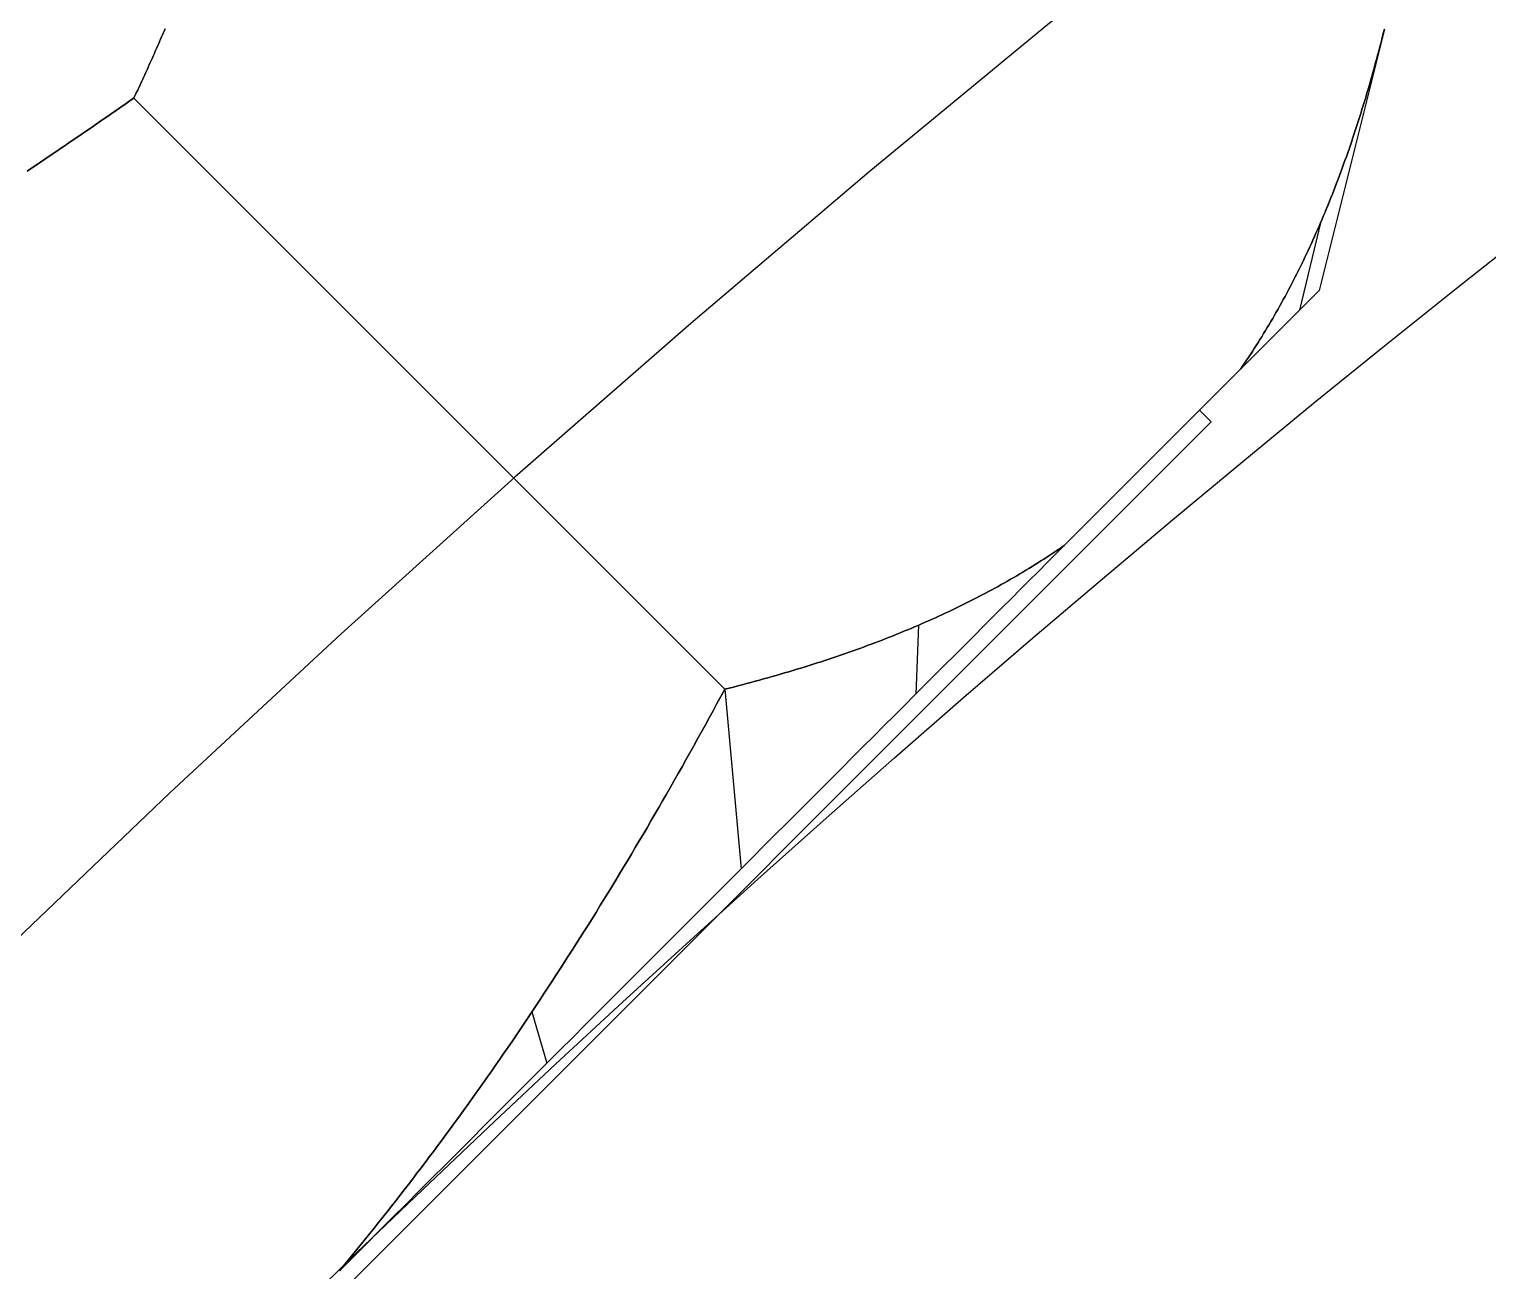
# Model space of a CAD drawing. Extents: x -59 to 146, y -79 to 32.
# Drawn here: x -20.841 to -18.053, y 20.922 to 23.294 of the extents above; entities that cross this region are included whole.
import ezdxf

# ---------------------------------------------------------------- set-up
doc = ezdxf.new("R2010")
doc.units = 0
doc.linetypes.add('DASHED', pattern=[19.05, 12.7, -6.35])
doc.layers.get('0').update_dxf_attribs({"linetype": 'CONTINUOUS'})

msp = doc.modelspace()

# ---------------------------------------------------------------- linework, layer by layer
at = {"color": 7, "linetype": 'CONTINUOUS'}
for p, q in [((-18.251, 23.294), (-18.3757, 22.7949)), ((-19.5117, 22.0333, 3.0882), (-20.6409, 23.1624, 3.0882)), ((-18.373, 22.9243, 0.6023), (-18.4135, 22.7572, 0.5749)), ((-18.582, 22.5439), (-18.6044, 22.5663)), ((-22.5439, 18.582), (-18.582, 22.5439)), ((-19.1413, 22.1556, -2.4847), (-19.1467, 22.024, -2.3717)), ((-19.5117, 22.0333, -3.0882), (-19.4805, 21.6901, -2.7062)), ((-19.8802, 21.4169, 3.0882), (-19.852, 21.3187, 2.9477))]:
    msp.add_line(p, q, dxfattribs=at)
at = {"color": 7, "linetype": 'CONTINUOUS', "extrusion": (0.612372, 0.612372, 0.5)}
for p, q in [((-19.5117, 22.0333, 3.0882), (-20.6409, 23.1624, 3.0882)), ((-18.5256, 22.645, 1.1313), (-18.8627, 22.3079, 1.957))]:
    msp.add_line(p, q, dxfattribs=at)
at = {"color": 7, "linetype": 'CONTINUOUS', "extrusion": (0.612372, 0.612372, -0.5)}
for p, q in [((-19.5117, 22.0333, -3.0882), (-20.6409, 23.1624, -3.0882)), ((-18.8627, 22.3079, -1.957), (-18.5256, 22.645, -1.1313))]:
    msp.add_line(p, q, dxfattribs=at)
at = {"color": 7, "linetype": 'CONTINUOUS', "extrusion": (1.51e-14, 1.48e-14, -1)}
msp.add_line((-19.5117, 22.0333, -3.0882), (-20.6409, 23.1624, -3.0882), dxfattribs=at)
at = {"color": 7, "linetype": 'CONTINUOUS', "extrusion": (0.707107, -0.707107, 0)}
for p, q in [((-18.8627, 22.3079, -1.957), (-18.5256, 22.645, -1.1313)), ((-18.5256, 22.645, 1.1313), (-18.8627, 22.3079, 1.957))]:
    msp.add_line(p, q, dxfattribs=at)
at = {"color": 7}
for points in [[(-20.6409, 23.1624, 3.0882), (-20.6396, 23.1652, 3.0832), (-20.6382, 23.168, 3.0781), (-20.6369, 23.1708, 3.073), (-20.6356, 23.1736, 3.068), (-20.6343, 23.1764, 3.063), (-20.633, 23.1792, 3.0579), (-20.6317, 23.182, 3.0529), (-20.6304, 23.1848, 3.0479), (-20.6291, 23.1876, 3.0429), (-20.6278, 23.1904, 3.0379), (-20.6265, 23.1932, 3.033), (-20.6252, 23.1959, 3.028), (-20.6239, 23.1987, 3.0231), (-20.6227, 23.2015, 3.0181), (-20.6214, 23.2042, 3.0132), (-20.6201, 23.207, 3.0083), (-20.6189, 23.2097, 3.0034), (-20.6176, 23.2125, 2.9985), (-20.6164, 23.2152, 2.9936), (-20.6152, 23.2179, 2.9887), (-20.6139, 23.2207, 2.9839), (-20.6127, 23.2234, 2.979), (-20.6115, 23.2261, 2.9742), (-20.6102, 23.2288, 2.9694), (-20.609, 23.2315, 2.9646), (-20.6078, 23.2342, 2.9598), (-20.6066, 23.2369, 2.955), (-20.6054, 23.2396, 2.9502), (-20.6042, 23.2423, 2.9455), (-20.603, 23.245, 2.9407), (-20.6018, 23.2477, 2.9359), (-20.6006, 23.2505, 2.9311), (-20.5994, 23.2532, 2.9263), (-20.5982, 23.2559, 2.9215), (-20.597, 23.2586, 2.9166), (-20.5958, 23.2614, 2.9118), (-20.5946, 23.2641, 2.907), (-20.5934, 23.2669, 2.9021), (-20.5922, 23.2696, 2.8973), (-20.591, 23.2724, 2.8925), (-20.5898, 23.2751, 2.8876), (-20.5886, 23.2779, 2.8827), (-20.5874, 23.2807, 2.8779), (-20.5862, 23.2835, 2.873), (-20.585, 23.2862, 2.8681), (-20.5838, 23.289, 2.8632), (-20.5826, 23.2918, 2.8584), (-20.5814, 23.2946, 2.8535)], [(-20.5814, 23.2946, -2.8535), (-20.5826, 23.2918, -2.8584), (-20.5838, 23.289, -2.8632), (-20.585, 23.2862, -2.8681), (-20.5862, 23.2835, -2.873), (-20.5874, 23.2807, -2.8779), (-20.5886, 23.2779, -2.8827), (-20.5898, 23.2751, -2.8876), (-20.591, 23.2724, -2.8925), (-20.5922, 23.2696, -2.8973), (-20.5934, 23.2669, -2.9021), (-20.5946, 23.2641, -2.907), (-20.5958, 23.2614, -2.9118), (-20.597, 23.2586, -2.9166), (-20.5982, 23.2559, -2.9215), (-20.5994, 23.2532, -2.9263), (-20.6006, 23.2505, -2.9311), (-20.6018, 23.2477, -2.9359), (-20.603, 23.245, -2.9407), (-20.6042, 23.2423, -2.9455), (-20.6054, 23.2396, -2.9502), (-20.6066, 23.2369, -2.955), (-20.6078, 23.2342, -2.9598), (-20.609, 23.2315, -2.9646), (-20.6102, 23.2288, -2.9694), (-20.6115, 23.2261, -2.9742), (-20.6127, 23.2234, -2.979), (-20.6139, 23.2207, -2.9839), (-20.6152, 23.2179, -2.9887), (-20.6164, 23.2152, -2.9936), (-20.6176, 23.2125, -2.9985), (-20.6189, 23.2097, -3.0034), (-20.6201, 23.207, -3.0083), (-20.6214, 23.2042, -3.0132), (-20.6227, 23.2015, -3.0181), (-20.6239, 23.1987, -3.0231), (-20.6252, 23.1959, -3.028), (-20.6265, 23.1932, -3.033), (-20.6278, 23.1904, -3.0379), (-20.6291, 23.1876, -3.0429), (-20.6304, 23.1848, -3.0479), (-20.6317, 23.182, -3.0529), (-20.633, 23.1792, -3.0579), (-20.6343, 23.1764, -3.063), (-20.6356, 23.1736, -3.068), (-20.6369, 23.1708, -3.073), (-20.6382, 23.168, -3.0781), (-20.6396, 23.1652, -3.0832), (-20.6409, 23.1624, -3.0882)], [(-18.251, 23.294, 0), (-18.2531, 23.2856, 0.0129), (-18.2552, 23.2772, 0.0258), (-18.2574, 23.2688, 0.0387), (-18.2595, 23.2605, 0.0515), (-18.2617, 23.2523, 0.0643), (-18.2639, 23.244, 0.0771), (-18.2661, 23.2358, 0.0898), (-18.2683, 23.2277, 0.1025), (-18.2706, 23.2196, 0.1152), (-18.2728, 23.2115, 0.1279), (-18.2751, 23.2035, 0.1405), (-18.2774, 23.1955, 0.1531), (-18.2797, 23.1875, 0.1656), (-18.282, 23.1796, 0.1782), (-18.2843, 23.1717, 0.1907), (-18.2867, 23.1638, 0.2032), (-18.289, 23.156, 0.2156), (-18.2914, 23.1483, 0.2281), (-18.2938, 23.1405, 0.2405), (-18.2962, 23.1328, 0.2528), (-18.2986, 23.1252, 0.2652), (-18.3011, 23.1175, 0.2775), (-18.3035, 23.1099, 0.2898), (-18.306, 23.1024, 0.3021), (-18.3085, 23.0949, 0.3144), (-18.311, 23.0874, 0.3266), (-18.3135, 23.0799, 0.3388), (-18.316, 23.0725, 0.351), (-18.3186, 23.0651, 0.3632), (-18.3211, 23.0578, 0.3753), (-18.3237, 23.0505, 0.3874), (-18.3263, 23.0432, 0.3995), (-18.3289, 23.0359, 0.4116), (-18.3316, 23.0287, 0.4236), (-18.3342, 23.0215, 0.4357), (-18.3369, 23.0144, 0.4477), (-18.3395, 23.0073, 0.4597), (-18.3422, 23.0002, 0.4717), (-18.3449, 22.9931, 0.4836), (-18.3477, 22.9861, 0.4955), (-18.3504, 22.9791, 0.5075), (-18.3532, 22.9722, 0.5194), (-18.356, 22.9653, 0.5312), (-18.3587, 22.9584, 0.5431), (-18.3616, 22.9515, 0.5549), (-18.3644, 22.9447, 0.5668), (-18.3672, 22.9379, 0.5786), (-18.3701, 22.9311, 0.5904), (-18.373, 22.9244, 0.6021), (-18.3759, 22.9177, 0.6139), (-18.3788, 22.911, 0.6256), (-18.3817, 22.9044, 0.6374), (-18.3847, 22.8978, 0.6491), (-18.3876, 22.8912, 0.6608), (-18.3906, 22.8846, 0.6725), (-18.3936, 22.8781, 0.6841), (-18.3967, 22.8716, 0.6958), (-18.3997, 22.8651, 0.7074), (-18.4028, 22.8587, 0.7191), (-18.4058, 22.8523, 0.7307), (-18.4089, 22.8459, 0.7423), (-18.412, 22.8396, 0.7539), (-18.4152, 22.8332, 0.7655), (-18.4183, 22.8269, 0.777), (-18.4215, 22.8207, 0.7886), (-18.4247, 22.8144, 0.8001), (-18.4279, 22.8082, 0.8117), (-18.4311, 22.802, 0.8232), (-18.4343, 22.7959, 0.8347), (-18.4376, 22.7898, 0.8462), (-18.4409, 22.7837, 0.8577), (-18.4442, 22.7776, 0.8692), (-18.4475, 22.7715, 0.8806), (-18.4508, 22.7655, 0.8921), (-18.4542, 22.7595, 0.9036), (-18.4576, 22.7535, 0.915), (-18.461, 22.7476, 0.9264), (-18.4644, 22.7417, 0.9379), (-18.4678, 22.7358, 0.9493), (-18.4713, 22.7299, 0.9607), (-18.4748, 22.7241, 0.9721), (-18.4783, 22.7183, 0.9835), (-18.4818, 22.7125, 0.9949), (-18.4853, 22.7067, 1.0063), (-18.4889, 22.701, 1.0177), (-18.4925, 22.6953, 1.0291), (-18.4961, 22.6896, 1.0405), (-18.4997, 22.6839, 1.0518), (-18.5033, 22.6783, 1.0632), (-18.507, 22.6727, 1.0745), (-18.5107, 22.6671, 1.0859), (-18.5144, 22.6615, 1.0973), (-18.5181, 22.656, 1.1086), (-18.5219, 22.6505, 1.1199), (-18.5256, 22.645, 1.1313)], [(-18.5256, 22.645, -1.1313), (-18.5219, 22.6505, -1.1199), (-18.5181, 22.656, -1.1086), (-18.5144, 22.6615, -1.0973), (-18.5107, 22.6671, -1.0859), (-18.507, 22.6727, -1.0745), (-18.5033, 22.6783, -1.0632), (-18.4997, 22.6839, -1.0518), (-18.4961, 22.6896, -1.0405), (-18.4925, 22.6953, -1.0291), (-18.4889, 22.701, -1.0177), (-18.4853, 22.7067, -1.0063), (-18.4818, 22.7125, -0.9949), (-18.4783, 22.7183, -0.9835), (-18.4748, 22.7241, -0.9721), (-18.4713, 22.7299, -0.9607), (-18.4678, 22.7358, -0.9493), (-18.4644, 22.7417, -0.9379), (-18.461, 22.7476, -0.9264), (-18.4576, 22.7535, -0.915), (-18.4542, 22.7595, -0.9036), (-18.4508, 22.7655, -0.8921), (-18.4475, 22.7715, -0.8806), (-18.4442, 22.7776, -0.8692), (-18.4409, 22.7837, -0.8577), (-18.4376, 22.7898, -0.8462), (-18.4343, 22.7959, -0.8347), (-18.4311, 22.802, -0.8232), (-18.4279, 22.8082, -0.8117), (-18.4247, 22.8144, -0.8001), (-18.4215, 22.8207, -0.7886), (-18.4183, 22.8269, -0.777), (-18.4152, 22.8332, -0.7655), (-18.412, 22.8396, -0.7539), (-18.4089, 22.8459, -0.7423), (-18.4058, 22.8523, -0.7307), (-18.4028, 22.8587, -0.7191), (-18.3997, 22.8651, -0.7074), (-18.3967, 22.8716, -0.6958), (-18.3936, 22.8781, -0.6841), (-18.3906, 22.8846, -0.6725), (-18.3876, 22.8912, -0.6608), (-18.3847, 22.8978, -0.6491), (-18.3817, 22.9044, -0.6374), (-18.3788, 22.911, -0.6256), (-18.3759, 22.9177, -0.6139), (-18.373, 22.9244, -0.6021), (-18.3701, 22.9311, -0.5904), (-18.3672, 22.9379, -0.5786), (-18.3644, 22.9447, -0.5668), (-18.3616, 22.9515, -0.5549), (-18.3587, 22.9584, -0.5431), (-18.356, 22.9653, -0.5312), (-18.3532, 22.9722, -0.5194), (-18.3504, 22.9791, -0.5075), (-18.3477, 22.9861, -0.4955), (-18.3449, 22.9931, -0.4836), (-18.3422, 23.0002, -0.4717), (-18.3395, 23.0073, -0.4597), (-18.3369, 23.0144, -0.4477), (-18.3342, 23.0215, -0.4357), (-18.3316, 23.0287, -0.4236), (-18.3289, 23.0359, -0.4116), (-18.3263, 23.0432, -0.3995), (-18.3237, 23.0505, -0.3874), (-18.3211, 23.0578, -0.3753), (-18.3186, 23.0651, -0.3632), (-18.316, 23.0725, -0.351), (-18.3135, 23.0799, -0.3388), (-18.311, 23.0874, -0.3266), (-18.3085, 23.0949, -0.3144), (-18.306, 23.1024, -0.3021), (-18.3035, 23.1099, -0.2898), (-18.3011, 23.1175, -0.2775), (-18.2986, 23.1252, -0.2652), (-18.2962, 23.1328, -0.2528), (-18.2938, 23.1405, -0.2405), (-18.2914, 23.1483, -0.2281), (-18.289, 23.156, -0.2156), (-18.2867, 23.1638, -0.2032), (-18.2843, 23.1717, -0.1907), (-18.282, 23.1796, -0.1782), (-18.2797, 23.1875, -0.1656), (-18.2774, 23.1955, -0.1531), (-18.2751, 23.2035, -0.1405), (-18.2728, 23.2115, -0.1279), (-18.2706, 23.2196, -0.1152), (-18.2683, 23.2277, -0.1025), (-18.2661, 23.2358, -0.0898), (-18.2639, 23.244, -0.0771), (-18.2617, 23.2523, -0.0643), (-18.2595, 23.2605, -0.0515), (-18.2574, 23.2688, -0.0387), (-18.2552, 23.2772, -0.0258), (-18.2531, 23.2856, -0.0129), (-18.251, 23.294, 0)], [(-20.6409, 23.1624, -3.0882), (-20.6458, 23.159, -3.0882), (-20.6506, 23.1556, -3.0882), (-20.6555, 23.1522, -3.0882), (-20.6604, 23.1489, -3.0882), (-20.6652, 23.1455, -3.0882), (-20.6701, 23.1421, -3.0882), (-20.6749, 23.1388, -3.0882), (-20.6797, 23.1354, -3.0882), (-20.6846, 23.1321, -3.0882), (-20.6894, 23.1288, -3.0882), (-20.6942, 23.1255, -3.0882), (-20.699, 23.1222, -3.0882), (-20.7038, 23.1189, -3.0882), (-20.7085, 23.1156, -3.0882), (-20.7133, 23.1123, -3.0882), (-20.7181, 23.109, -3.0882), (-20.7228, 23.1058, -3.0882), (-20.7276, 23.1025, -3.0882), (-20.7323, 23.0993, -3.0882), (-20.737, 23.0961, -3.0882), (-20.7417, 23.0928, -3.0882), (-20.7464, 23.0896, -3.0882), (-20.7511, 23.0864, -3.0882), (-20.7558, 23.0833, -3.0882), (-20.7605, 23.0801, -3.0882), (-20.7651, 23.0769, -3.0882), (-20.7698, 23.0738, -3.0882), (-20.7744, 23.0706, -3.0882), (-20.7791, 23.0675, -3.0882), (-20.7837, 23.0643, -3.0882), (-20.7884, 23.0611, -3.0882), (-20.7931, 23.058, -3.0882), (-20.7978, 23.0548, -3.0882), (-20.8025, 23.0517, -3.0882), (-20.8072, 23.0485, -3.0882), (-20.8119, 23.0453, -3.0882), (-20.8166, 23.0421, -3.0882), (-20.8213, 23.039, -3.0882), (-20.826, 23.0358, -3.0882), (-20.8308, 23.0326, -3.0882), (-20.8355, 23.0294, -3.0882), (-20.8403, 23.0262, -3.0882), (-20.845, 23.023, -3.0882)], [(-20.845, 23.023, 3.0882), (-20.8403, 23.0262, 3.0882), (-20.8355, 23.0294, 3.0882), (-20.8308, 23.0326, 3.0882), (-20.826, 23.0358, 3.0882), (-20.8213, 23.039, 3.0882), (-20.8166, 23.0421, 3.0882), (-20.8119, 23.0453, 3.0882), (-20.8072, 23.0485, 3.0882), (-20.8025, 23.0517, 3.0882), (-20.7978, 23.0548, 3.0882), (-20.7931, 23.058, 3.0882), (-20.7884, 23.0611, 3.0882), (-20.7837, 23.0643, 3.0882), (-20.7791, 23.0675, 3.0882), (-20.7744, 23.0706, 3.0882), (-20.7698, 23.0738, 3.0882), (-20.7651, 23.0769, 3.0882), (-20.7605, 23.0801, 3.0882), (-20.7558, 23.0833, 3.0882), (-20.7511, 23.0864, 3.0882), (-20.7464, 23.0896, 3.0882), (-20.7417, 23.0928, 3.0882), (-20.737, 23.0961, 3.0882), (-20.7323, 23.0993, 3.0882), (-20.7276, 23.1025, 3.0882), (-20.7228, 23.1058, 3.0882), (-20.7181, 23.109, 3.0882), (-20.7133, 23.1123, 3.0882), (-20.7085, 23.1156, 3.0882), (-20.7038, 23.1189, 3.0882), (-20.699, 23.1222, 3.0882), (-20.6942, 23.1255, 3.0882), (-20.6894, 23.1288, 3.0882), (-20.6846, 23.1321, 3.0882), (-20.6797, 23.1354, 3.0882), (-20.6749, 23.1388, 3.0882), (-20.6701, 23.1421, 3.0882), (-20.6652, 23.1455, 3.0882), (-20.6604, 23.1489, 3.0882), (-20.6555, 23.1522, 3.0882), (-20.6506, 23.1556, 3.0882), (-20.6458, 23.159, 3.0882), (-20.6409, 23.1624, 3.0882)], [(-18.8627, 22.3079, 1.9569), (-18.8682, 22.3042, 1.9683), (-18.8737, 22.3004, 1.9796), (-18.8792, 22.2967, 1.991), (-18.8848, 22.293, 2.0023), (-18.8904, 22.2893, 2.0137), (-18.896, 22.2856, 2.0251), (-18.9016, 22.282, 2.0364), (-18.9073, 22.2784, 2.0478), (-18.913, 22.2748, 2.0592), (-18.9187, 22.2712, 2.0705), (-18.9244, 22.2676, 2.0819), (-18.9302, 22.2641, 2.0933), (-18.936, 22.2606, 2.1047), (-18.9418, 22.2571, 2.1161), (-18.9476, 22.2536, 2.1275), (-18.9535, 22.2501, 2.1389), (-18.9594, 22.2467, 2.1504), (-18.9653, 22.2433, 2.1618), (-18.9712, 22.2399, 2.1732), (-18.9772, 22.2365, 2.1847), (-18.9832, 22.2331, 2.1961), (-18.9892, 22.2298, 2.2076), (-18.9953, 22.2265, 2.2191), (-19.0014, 22.2232, 2.2306), (-19.0075, 22.2199, 2.242), (-19.0136, 22.2166, 2.2536), (-19.0197, 22.2134, 2.2651), (-19.0259, 22.2102, 2.2766), (-19.0321, 22.207, 2.2881), (-19.0384, 22.2038, 2.2997), (-19.0446, 22.2006, 2.3112), (-19.0509, 22.1975, 2.3228), (-19.0573, 22.1943, 2.3344), (-19.0636, 22.1912, 2.346), (-19.07, 22.1881, 2.3575), (-19.0764, 22.1851, 2.3692), (-19.0828, 22.182, 2.3808), (-19.0893, 22.179, 2.3924), (-19.0958, 22.1759, 2.4041), (-19.1023, 22.1729, 2.4158), (-19.1089, 22.1699, 2.4274), (-19.1155, 22.167, 2.4392), (-19.1221, 22.164, 2.4509), (-19.1287, 22.1611, 2.4626), (-19.1354, 22.1582, 2.4743), (-19.1421, 22.1553, 2.4861), (-19.1488, 22.1524, 2.4979), (-19.1556, 22.1495, 2.5097), (-19.1624, 22.1467, 2.5215), (-19.1692, 22.1439, 2.5333), (-19.1761, 22.141, 2.5451), (-19.183, 22.1383, 2.557), (-19.1899, 22.1355, 2.5689), (-19.1968, 22.1327, 2.5808), (-19.2038, 22.13, 2.5927), (-19.2108, 22.1272, 2.6046), (-19.2179, 22.1245, 2.6166), (-19.225, 22.1218, 2.6286), (-19.2321, 22.1192, 2.6406), (-19.2392, 22.1165, 2.6526), (-19.2464, 22.1139, 2.6646), (-19.2536, 22.1112, 2.6766), (-19.2609, 22.1086, 2.6887), (-19.2682, 22.106, 2.7008), (-19.2755, 22.1034, 2.7129), (-19.2828, 22.1009, 2.7251), (-19.2902, 22.0983, 2.7372), (-19.2976, 22.0958, 2.7494), (-19.3051, 22.0933, 2.7616), (-19.3126, 22.0908, 2.7739), (-19.3201, 22.0883, 2.7861), (-19.3276, 22.0858, 2.7984), (-19.3352, 22.0834, 2.8107), (-19.3429, 22.0809, 2.823), (-19.3505, 22.0785, 2.8354), (-19.3582, 22.0761, 2.8478), (-19.366, 22.0737, 2.8602), (-19.3737, 22.0713, 2.8726), (-19.3815, 22.069, 2.8851), (-19.3894, 22.0666, 2.8975), (-19.3973, 22.0643, 2.9101), (-19.4052, 22.062, 2.9226), (-19.4132, 22.0597, 2.9352), (-19.4212, 22.0574, 2.9478), (-19.4292, 22.0551, 2.9604), (-19.4373, 22.0529, 2.973), (-19.4454, 22.0506, 2.9857), (-19.4535, 22.0484, 2.9984), (-19.4617, 22.0462, 3.0112), (-19.47, 22.044, 3.0239), (-19.4782, 22.0418, 3.0367), (-19.4865, 22.0397, 3.0495), (-19.4949, 22.0375, 3.0624), (-19.5033, 22.0354, 3.0753), (-19.5117, 22.0333, 3.0882)], [(-19.5117, 22.0333, -3.0882), (-19.5033, 22.0354, -3.0753), (-19.4949, 22.0375, -3.0624), (-19.4865, 22.0397, -3.0495), (-19.4782, 22.0418, -3.0367), (-19.47, 22.044, -3.0239), (-19.4617, 22.0462, -3.0112), (-19.4535, 22.0484, -2.9984), (-19.4454, 22.0506, -2.9857), (-19.4373, 22.0529, -2.973), (-19.4292, 22.0551, -2.9604), (-19.4212, 22.0574, -2.9478), (-19.4132, 22.0597, -2.9352), (-19.4052, 22.062, -2.9226), (-19.3973, 22.0643, -2.9101), (-19.3894, 22.0666, -2.8975), (-19.3815, 22.069, -2.8851), (-19.3737, 22.0713, -2.8726), (-19.366, 22.0737, -2.8602), (-19.3582, 22.0761, -2.8478), (-19.3505, 22.0785, -2.8354), (-19.3429, 22.0809, -2.823), (-19.3352, 22.0834, -2.8107), (-19.3276, 22.0858, -2.7984), (-19.3201, 22.0883, -2.7861), (-19.3126, 22.0908, -2.7739), (-19.3051, 22.0933, -2.7616), (-19.2976, 22.0958, -2.7494), (-19.2902, 22.0983, -2.7372), (-19.2828, 22.1009, -2.7251), (-19.2755, 22.1034, -2.7129), (-19.2682, 22.106, -2.7008), (-19.2609, 22.1086, -2.6887), (-19.2536, 22.1112, -2.6766), (-19.2464, 22.1139, -2.6646), (-19.2392, 22.1165, -2.6526), (-19.2321, 22.1192, -2.6406), (-19.225, 22.1218, -2.6286), (-19.2179, 22.1245, -2.6166), (-19.2108, 22.1272, -2.6046), (-19.2038, 22.13, -2.5927), (-19.1968, 22.1327, -2.5808), (-19.1899, 22.1355, -2.5689), (-19.183, 22.1383, -2.557), (-19.1761, 22.141, -2.5451), (-19.1692, 22.1439, -2.5333), (-19.1624, 22.1467, -2.5215), (-19.1556, 22.1495, -2.5097), (-19.1488, 22.1524, -2.4979), (-19.1421, 22.1553, -2.4861), (-19.1354, 22.1582, -2.4743), (-19.1287, 22.1611, -2.4626), (-19.1221, 22.164, -2.4509), (-19.1155, 22.167, -2.4392), (-19.1089, 22.1699, -2.4274), (-19.1023, 22.1729, -2.4158), (-19.0958, 22.1759, -2.4041), (-19.0893, 22.179, -2.3924), (-19.0828, 22.182, -2.3808), (-19.0764, 22.1851, -2.3692), (-19.07, 22.1881, -2.3575), (-19.0636, 22.1912, -2.346), (-19.0573, 22.1943, -2.3344), (-19.0509, 22.1975, -2.3228), (-19.0446, 22.2006, -2.3112), (-19.0384, 22.2038, -2.2997), (-19.0321, 22.207, -2.2881), (-19.0259, 22.2102, -2.2766), (-19.0197, 22.2134, -2.2651), (-19.0136, 22.2166, -2.2536), (-19.0075, 22.2199, -2.242), (-19.0014, 22.2232, -2.2306), (-18.9953, 22.2265, -2.2191), (-18.9892, 22.2298, -2.2076), (-18.9832, 22.2331, -2.1961), (-18.9772, 22.2365, -2.1847), (-18.9712, 22.2399, -2.1732), (-18.9653, 22.2433, -2.1618), (-18.9594, 22.2467, -2.1504), (-18.9535, 22.2501, -2.1389), (-18.9476, 22.2536, -2.1275), (-18.9418, 22.2571, -2.1161), (-18.936, 22.2606, -2.1047), (-18.9302, 22.2641, -2.0933), (-18.9244, 22.2676, -2.0819), (-18.9187, 22.2712, -2.0705), (-18.913, 22.2748, -2.0592), (-18.9073, 22.2784, -2.0478), (-18.9016, 22.282, -2.0364), (-18.896, 22.2856, -2.0251), (-18.8904, 22.2893, -2.0137), (-18.8848, 22.293, -2.0023), (-18.8792, 22.2967, -1.991), (-18.8737, 22.3004, -1.9796), (-18.8682, 22.3042, -1.9683), (-18.8627, 22.3079, -1.9569)], [(-20.2482, 20.9224, -3.0882), (-20.2398, 20.9325, -3.0882), (-20.2315, 20.9427, -3.0882), (-20.2231, 20.9528, -3.0882), (-20.2148, 20.963, -3.0882), (-20.2064, 20.9732, -3.0882), (-20.1981, 20.9835, -3.0882), (-20.1898, 20.9938, -3.0882), (-20.1816, 21.0041, -3.0882), (-20.1733, 21.0144, -3.0882), (-20.1651, 21.0248, -3.0882), (-20.1569, 21.0351, -3.0882), (-20.1487, 21.0456, -3.0882), (-20.1405, 21.056, -3.0882), (-20.1324, 21.0665, -3.0882), (-20.1243, 21.077, -3.0882), (-20.1161, 21.0875, -3.0882), (-20.108, 21.098, -3.0882), (-20.1, 21.1086, -3.0882), (-20.0919, 21.1192, -3.0882), (-20.0838, 21.1299, -3.0882), (-20.0758, 21.1405, -3.0882), (-20.0678, 21.1512, -3.0882), (-20.0598, 21.162, -3.0882), (-20.0518, 21.1727, -3.0882), (-20.0438, 21.1835, -3.0882), (-20.0359, 21.1944, -3.0882), (-20.0279, 21.2052, -3.0882), (-20.02, 21.2161, -3.0882), (-20.0121, 21.227, -3.0882), (-20.0042, 21.238, -3.0882), (-19.9963, 21.249, -3.0882), (-19.9884, 21.26, -3.0882), (-19.9806, 21.271, -3.0882), (-19.9727, 21.2821, -3.0882), (-19.9649, 21.2932, -3.0882), (-19.9571, 21.3044, -3.0882), (-19.9493, 21.3156, -3.0882), (-19.9415, 21.3268, -3.0882), (-19.9337, 21.338, -3.0882), (-19.9259, 21.3493, -3.0882), (-19.9182, 21.3606, -3.0882), (-19.9104, 21.372, -3.0882), (-19.9027, 21.3834, -3.0882), (-19.895, 21.3948, -3.0882), (-19.8873, 21.4063, -3.0882), (-19.8796, 21.4178, -3.0882), (-19.8719, 21.4294, -3.0882), (-19.8642, 21.4409, -3.0882), (-19.8565, 21.4525, -3.0882), (-19.8489, 21.4642, -3.0882), (-19.8412, 21.4759, -3.0882), (-19.8336, 21.4876, -3.0882), (-19.826, 21.4994, -3.0882), (-19.8184, 21.5112, -3.0882), (-19.8107, 21.5231, -3.0882), (-19.8031, 21.5349, -3.0882), (-19.7956, 21.5469, -3.0882), (-19.788, 21.5588, -3.0882), (-19.7804, 21.5709, -3.0882), (-19.7728, 21.5829, -3.0882), (-19.7653, 21.595, -3.0882), (-19.7577, 21.6071, -3.0882), (-19.7502, 21.6193, -3.0882), (-19.7426, 21.6315, -3.0882), (-19.7351, 21.6438, -3.0882), (-19.7276, 21.6561, -3.0882), (-19.7201, 21.6684, -3.0882), (-19.7126, 21.6808, -3.0882), (-19.7051, 21.6933, -3.0882), (-19.6976, 21.7058, -3.0882), (-19.6901, 21.7183, -3.0882), (-19.6826, 21.7309, -3.0882), (-19.6751, 21.7435, -3.0882), (-19.6677, 21.7561, -3.0882), (-19.6602, 21.7688, -3.0882), (-19.6527, 21.7816, -3.0882), (-19.6453, 21.7944, -3.0882), (-19.6378, 21.8072, -3.0882), (-19.6304, 21.8201, -3.0882), (-19.6229, 21.8331, -3.0882), (-19.6155, 21.8461, -3.0882), (-19.6081, 21.8591, -3.0882), (-19.6006, 21.8722, -3.0882), (-19.5932, 21.8853, -3.0882), (-19.5858, 21.8985, -3.0882), (-19.5784, 21.9118, -3.0882), (-19.571, 21.9251, -3.0882), (-19.5635, 21.9384, -3.0882), (-19.5561, 21.9518, -3.0882), (-19.5487, 21.9652, -3.0882), (-19.5413, 21.9787, -3.0882), (-19.5339, 21.9923, -3.0882), (-19.5265, 22.0059, -3.0882), (-19.5191, 22.0195, -3.0882), (-19.5117, 22.0333, -3.0882)], [(-19.5117, 22.0333, 3.0882), (-19.5191, 22.0195, 3.0882), (-19.5265, 22.0059, 3.0882), (-19.5339, 21.9923, 3.0882), (-19.5413, 21.9787, 3.0882), (-19.5487, 21.9652, 3.0882), (-19.5561, 21.9518, 3.0882), (-19.5635, 21.9384, 3.0882), (-19.571, 21.9251, 3.0882), (-19.5784, 21.9118, 3.0882), (-19.5858, 21.8985, 3.0882), (-19.5932, 21.8853, 3.0882), (-19.6006, 21.8722, 3.0882), (-19.6081, 21.8591, 3.0882), (-19.6155, 21.8461, 3.0882), (-19.6229, 21.8331, 3.0882), (-19.6304, 21.8201, 3.0882), (-19.6378, 21.8072, 3.0882), (-19.6453, 21.7944, 3.0882), (-19.6527, 21.7816, 3.0882), (-19.6602, 21.7688, 3.0882), (-19.6677, 21.7561, 3.0882), (-19.6751, 21.7435, 3.0882), (-19.6826, 21.7309, 3.0882), (-19.6901, 21.7183, 3.0882), (-19.6976, 21.7058, 3.0882), (-19.7051, 21.6933, 3.0882), (-19.7126, 21.6808, 3.0882), (-19.7201, 21.6684, 3.0882), (-19.7276, 21.6561, 3.0882), (-19.7351, 21.6438, 3.0882), (-19.7426, 21.6315, 3.0882), (-19.7502, 21.6193, 3.0882), (-19.7577, 21.6071, 3.0882), (-19.7653, 21.595, 3.0882), (-19.7728, 21.5829, 3.0882), (-19.7804, 21.5709, 3.0882), (-19.788, 21.5588, 3.0882), (-19.7956, 21.5469, 3.0882), (-19.8031, 21.5349, 3.0882), (-19.8107, 21.5231, 3.0882), (-19.8184, 21.5112, 3.0882), (-19.826, 21.4994, 3.0882), (-19.8336, 21.4876, 3.0882), (-19.8412, 21.4759, 3.0882), (-19.8489, 21.4642, 3.0882), (-19.8565, 21.4525, 3.0882), (-19.8642, 21.4409, 3.0882), (-19.8719, 21.4294, 3.0882), (-19.8796, 21.4178, 3.0882), (-19.8873, 21.4063, 3.0882), (-19.895, 21.3948, 3.0882), (-19.9027, 21.3834, 3.0882), (-19.9104, 21.372, 3.0882), (-19.9182, 21.3606, 3.0882), (-19.9259, 21.3493, 3.0882), (-19.9337, 21.338, 3.0882), (-19.9415, 21.3268, 3.0882), (-19.9493, 21.3156, 3.0882), (-19.9571, 21.3044, 3.0882), (-19.9649, 21.2932, 3.0882), (-19.9727, 21.2821, 3.0882), (-19.9806, 21.271, 3.0882), (-19.9884, 21.26, 3.0882), (-19.9963, 21.249, 3.0882), (-20.0042, 21.238, 3.0882), (-20.0121, 21.227, 3.0882), (-20.02, 21.2161, 3.0882), (-20.0279, 21.2052, 3.0882), (-20.0359, 21.1944, 3.0882), (-20.0438, 21.1835, 3.0882), (-20.0518, 21.1727, 3.0882), (-20.0598, 21.162, 3.0882), (-20.0678, 21.1512, 3.0882), (-20.0758, 21.1405, 3.0882), (-20.0838, 21.1299, 3.0882), (-20.0919, 21.1192, 3.0882), (-20.1, 21.1086, 3.0882), (-20.108, 21.098, 3.0882), (-20.1161, 21.0875, 3.0882), (-20.1243, 21.077, 3.0882), (-20.1324, 21.0665, 3.0882), (-20.1405, 21.056, 3.0882), (-20.1487, 21.0456, 3.0882), (-20.1569, 21.0351, 3.0882), (-20.1651, 21.0248, 3.0882), (-20.1733, 21.0144, 3.0882), (-20.1816, 21.0041, 3.0882), (-20.1898, 20.9938, 3.0882), (-20.1981, 20.9835, 3.0882), (-20.2064, 20.9732, 3.0882), (-20.2148, 20.963, 3.0882), (-20.2231, 20.9528, 3.0882), (-20.2315, 20.9427, 3.0882), (-20.2398, 20.9325, 3.0882), (-20.2482, 20.9224, 3.0882)]]:
    msp.add_polyline3d(points, dxfattribs=at)
at = {"color": 7, "linetype": 'CONTINUOUS'}
for radius in [29.1176, 21.6798]:
    msp.add_circle((0, 0), radius, dxfattribs=at)
for radius, start, end in [(30, 141.82667, 128.17333), (24.7059, 90, 270), (23.8235, 90, 270)]:
    msp.add_arc((0, 0), radius, start, end, dxfattribs=at)
at = {"color": 3, "linetype": 'DASHED'}
msp.add_arc((0, 0), 30, 128.17333, 141.82667, dxfattribs=at)
at = {"color": 7, "linetype": 'CONTINUOUS', "extrusion": (0.707107, -0.707107, 0)}
for start, end in [(338.7749, 21.2251), (278.7749, 321.2251), (38.7749, 81.2251)]:
    msp.add_arc((0, 0, -29.112), 3.1248, start, end, dxfattribs=at)

doc.saveas('drawing.dxf')
